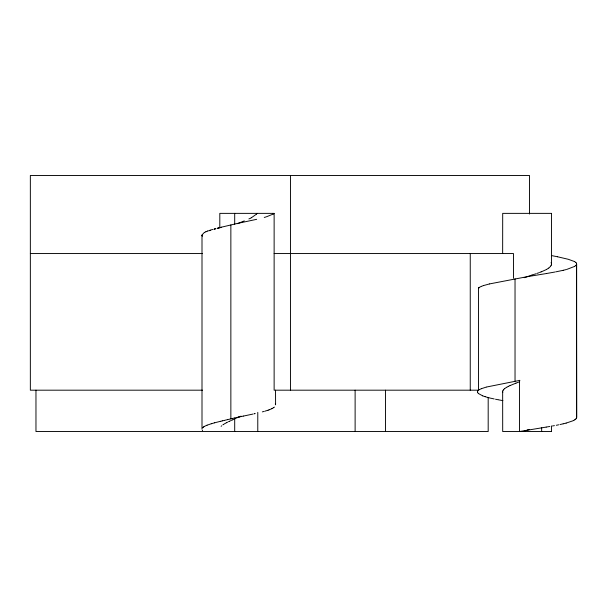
<?xml version="1.0" encoding="UTF-8"?>
<svg xmlns="http://www.w3.org/2000/svg" width="607" height="607" viewBox="0 0 607 607"><rect width="100%" height="100%" fill="white"/><g stroke="black" fill="none" stroke-linecap="round" stroke-linejoin="round"><path stroke-width="0.91" d="M202.002 429.172L202.002 235.121L202.017 235.539M219.802 228.057L219.81 213.368L274.129 213.368L274.129 390.187L478.544 390.187L479.576 389.527M234.697 224.211L234.697 213.368M257.778 431.524L257.785 412.35M502.649 253.551L502.695 213.368L551.475 213.368M576.46 263.203L576.65 417.381L576.536 416.88M576.65 263.931L576.65 417.464M551.452 431.524L551.467 425.894M502.649 391.841L502.695 431.524L551.475 431.524M275.586 404.839L275.532 390.187M477.489 391.849L477.595 391.318M502.649 391.735L502.717 391.212M551.49 264.053L551.414 264.576M576.635 417.624L576.43 418.223M576.627 264.159L576.445 264.675M202.04 234.909L204.164 232.633M551.368 264.751L551.095 265.449M502.786 390.969L503.074 390.331M551.065 265.502L550.701 266.101M576.392 418.284L575.74 419.065M477.709 391.083L478.354 390.339M257.004 213.414L256.533 214.051M503.18 390.157L503.734 389.459M576.346 264.842L575.815 265.471M550.397 266.519L548.872 267.968M202.548 427.844L203.178 427.237M256.427 214.18L251.412 217.716M503.772 389.413L504.584 388.67M221.123 426.326L221.669 425.795M575.717 265.562L574.753 266.306M274.364 407.085L273.947 407.426M575.686 419.111L574.791 419.801M274.068 213.414L273.196 214.028M203.193 427.222L203.641 426.888M504.69 388.586L506.83 387.183M478.544 390.187L478.544 287.847L481.048 286.481M548.743 268.066L546.535 269.462M273.78 407.555L272.831 408.162M222.837 424.877L223.49 424.437M574.639 419.9L573.372 420.605M203.876 426.736L204.506 426.364M574.556 266.435L566.923 269.364M223.922 424.156L226.191 422.874M273.013 214.134L266.503 216.782M204.377 232.511L205.902 231.753M272.649 408.268L271.906 408.655M507.164 386.993L508.408 386.348M204.589 426.311L206.577 425.386M546.376 269.554L541.656 271.686M479.659 389.482L481.336 388.708M226.449 422.738L227.648 422.138M251.344 217.754L250.403 218.224M508.507 386.302L509.994 385.604M271.815 408.701L269.371 409.733M228.467 421.736L229.097 421.433M249.925 218.452L248.885 218.937M573.099 420.742L566.172 423.087M229.393 421.296L230.592 420.742M234.795 418.815L235.569 418.458M231.275 420.423L232.246 419.983M233.786 419.278L232.519 419.854M510.077 385.566L515.882 383.184M235.797 418.36L236.26 418.155M205.917 231.745L207.776 230.994M237.064 417.798L238.065 417.373M237.512 223.687L238.285 223.361M238.149 417.335L238.574 417.161M238.354 223.33L244.302 220.895M237.375 417.373L239.666 416.706M240.114 416.516L241.078 416.129M206.653 425.355L207.055 425.188M481.397 388.685L486.26 387.099M481.495 286.299L483.551 285.563M541.535 271.731L541.125 271.898M515.942 383.154L519.668 381.72M207.162 425.15L211.221 423.777M540.837 272.004L539.494 272.505M269.28 409.771L268.431 410.066M207.86 230.963L208.482 230.743M538.728 272.786L536.838 273.454M523.317 431.524L527.62 430.044M524.198 277.695L525.328 277.3M268.317 410.112L267.679 410.324M525.966 277.08L527.255 276.648M535.814 273.803L534.228 274.334M527.301 276.633L532.005 275.07M527.832 429.968L529.395 429.453M533.591 274.546L532.066 275.047M267.55 410.37L265.024 411.144M209.802 230.296L212.738 229.408M483.635 285.533L489.454 283.939M211.289 423.754L211.684 423.64M265.881 216.972L264.25 217.435M211.873 423.58L214.544 422.829M264.151 411.387L262.353 411.872M214.324 228.968L215.144 228.748M214.597 422.813L217.458 422.07M486.602 387.008L519.926 380.354M215.242 228.725L215.971 228.536M566.263 269.546L563.455 270.244M566.141 423.094L563.235 423.815M217.663 228.095L218.095 227.989M218.186 227.966L221.274 227.208M218.05 421.926L220.773 421.25M221.358 227.193L237.216 223.49M489.546 283.917L526.808 276.754M221.009 421.197L222.488 420.841M222.602 420.81L224.165 420.439M224.613 420.332L227.367 419.687M227.595 419.634L231.859 418.618M563.349 270.267L562.939 270.365M231.98 418.595L234.439 418.026M563.03 423.861L559.965 424.536M562.719 270.411L555.678 271.875M256.662 219.324L237.314 223.467M234.499 418.011L237.276 417.396M255.243 413.564L254.72 413.678M254.621 413.701L254.075 413.822M252.99 414.057L243.695 416.023M238.665 417.092L239.378 416.941M239.446 416.926L243.574 416.053M558.652 424.809L556.293 425.279M554.836 272.042L546.444 273.529M554.434 425.636L552.438 426M549.866 426.455L546.224 427.085M546.368 273.545L526.899 276.739M546.141 427.1L519.471 431.524L519.471 380.354M479.386 287.779L478.544 287.847M30.35 253.551L202.51 253.551M274.129 253.551L513.484 253.551L513.484 278.256M202.51 390.187L30.35 390.187L30.35 175.476L529.486 175.476L529.486 214.043M502.884 400.628L498.711 399.861M498.241 399.77L495.524 399.231M551.452 255.562L557.438 256.753M557.492 256.761L568.258 259.28L574.412 261.511M494.204 398.958L491.063 398.268M490.456 398.124L487.922 397.486M487.793 397.456L485.122 396.69M485.092 396.674L482.724 395.863M482.664 395.84L478.468 393.541M574.548 261.579L575.709 262.345M575.77 262.399L576.407 263.112M478.407 393.48L477.861 392.873M202.601 430.667L202.313 430.249M275.29 403.951L275.517 404.467M477.701 392.623L477.489 391.894M202.275 236.252L202.063 235.744M551.11 262.474L551.49 263.84M502.74 392.562L502.649 391.894M551.452 213.368L551.49 263.962M541.656 427.578L541.656 431.524M515.032 278.81L515.032 381.15M488.187 397.706L488.187 431.524L35.965 431.524L35.965 390.187M470.25 253.551L470.25 390.187M385.513 390.187L385.513 431.524M355.118 390.187L355.118 431.524M290.45 175.476L290.45 390.187M234.697 418.86L234.697 431.524M230.857 224.939L230.857 418.86M217.382 228.437A38.355 3.263 -10.8 0 1 219.021 228.027M213.846 229.363A38.309 4.332 -9.6 0 1 215.417 228.938M209.278 230.736A38.279 5.729 -7.3 0 1 210.629 230.296"/></g></svg>
